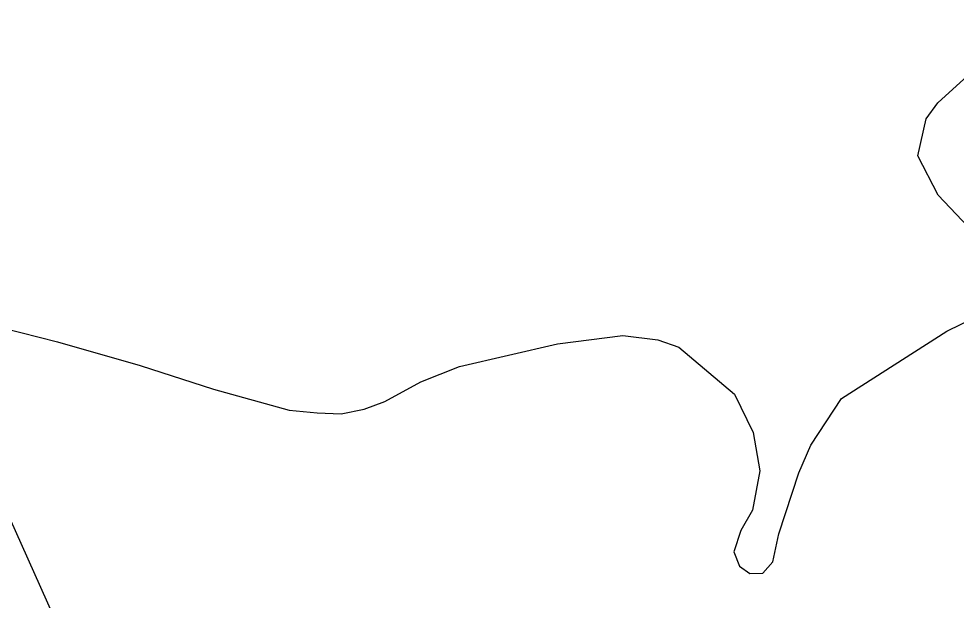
# Model space of a CAD drawing. Header units: millimetres. Extents: x 617751 to 636088, y 68402 to 77988.
# Drawn here: x 623491.7 to 623713.1, y 69891 to 70028.5 of the extents above; entities that cross this region are included whole.
import ezdxf

# ---------------------------------------------------------------- set-up
doc = ezdxf.new("R2010")
doc.units = ezdxf.units.MM
doc.header["$LTSCALE"] = 3
doc.header["$MEASUREMENT"] = 0
doc.layers.add('ALINHAMENTO PREDIAL', color=120, linetype='Continuous')

msp = doc.modelspace()

# ---------------------------------------------------------------- linework, layer by layer
at = {"layer": 'ALINHAMENTO PREDIAL'}
for points in [[(623715.68, 69979.34), (623708.63, 69986.84), (623703.79, 69996.13), (623705.8, 70004.85), (623708.56, 70008.59), (623730.31, 70028.46)], [(623715.68, 69979.34), (623708.63, 69986.84), (623703.79, 69996.13), (623705.8, 70004.85), (623708.56, 70008.59), (623730.31, 70028.46)], [(623715.68, 69979.34), (623708.63, 69986.84), (623703.79, 69996.13), (623705.8, 70004.85), (623708.56, 70008.59), (623730.31, 70028.46)], [(623715.68, 69979.34), (623708.63, 69986.84), (623703.79, 69996.13), (623705.8, 70004.85), (623708.56, 70008.59), (623730.31, 70028.46)], [(623715.68, 69979.34), (623708.63, 69986.84), (623703.79, 69996.13), (623705.8, 70004.85), (623708.56, 70008.59), (623730.31, 70028.46)], [(623715.68, 69979.34), (623708.63, 69986.84), (623703.79, 69996.13), (623705.8, 70004.85), (623708.56, 70008.59), (623730.31, 70028.46)], [(623715.68, 69979.34), (623708.63, 69986.84), (623703.79, 69996.13), (623705.8, 70004.85), (623708.56, 70008.59), (623730.31, 70028.46)], [(623715.68, 69979.34), (623708.63, 69986.84), (623703.79, 69996.13), (623705.8, 70004.85), (623708.56, 70008.59), (623730.31, 70028.46)], [(623474.83, 69958.81), (623500.83, 69952.23), (623520.37, 69946.65), (623537.6, 69941.05), (623555.49, 69936.13), (623562.13, 69935.45), (623567.77, 69935.25), (623573.21, 69936.38), (623578.04, 69938.19), (623586.53, 69942.77), (623595.7, 69946.43), (623618.76, 69951.74), (623634.2, 69953.73), (623642.49, 69952.71), (623647.44, 69950.95), (623660.54, 69939.87), (623664.98, 69930.81), (623666.52, 69921.76), (623664.8, 69912.5), (623662.01, 69907.72), (623660.43, 69902.71), (623661.71, 69899.26), (623664.15, 69897.55), (623667.22, 69897.67), (623669.6, 69900.3), (623670.99, 69906.94), (623675.74, 69921.33), (623678.57, 69927.82), (623685.78, 69938.88), (623710.61, 69954.78), (623717.24, 69958)], [(623474.83, 69958.81), (623500.83, 69952.23), (623520.37, 69946.65), (623537.6, 69941.05), (623555.49, 69936.13), (623562.13, 69935.45), (623567.77, 69935.25), (623573.21, 69936.38), (623578.04, 69938.19), (623586.53, 69942.77), (623595.7, 69946.43), (623618.76, 69951.74), (623634.2, 69953.73), (623642.49, 69952.71), (623647.44, 69950.95), (623660.54, 69939.87), (623664.98, 69930.81), (623666.52, 69921.76), (623664.8, 69912.5), (623662.01, 69907.72), (623660.43, 69902.71), (623661.71, 69899.26), (623664.15, 69897.55), (623667.22, 69897.67), (623669.6, 69900.3), (623670.99, 69906.94), (623675.74, 69921.33), (623678.57, 69927.82), (623685.78, 69938.88), (623710.61, 69954.78), (623717.24, 69958)], [(623474.83, 69958.81), (623500.83, 69952.23), (623520.37, 69946.65), (623537.6, 69941.05), (623555.49, 69936.13), (623562.13, 69935.45), (623567.77, 69935.25), (623573.21, 69936.38), (623578.04, 69938.19), (623586.53, 69942.77), (623595.7, 69946.43), (623618.76, 69951.74), (623634.2, 69953.73), (623642.49, 69952.71), (623647.44, 69950.95), (623660.54, 69939.87), (623664.98, 69930.81), (623666.52, 69921.76), (623664.8, 69912.5), (623662.01, 69907.72), (623660.43, 69902.71), (623661.71, 69899.26), (623664.15, 69897.55), (623667.22, 69897.67), (623669.6, 69900.3), (623670.99, 69906.94), (623675.74, 69921.33), (623678.57, 69927.82), (623685.78, 69938.88), (623710.61, 69954.78), (623717.24, 69958)], [(623474.83, 69958.81), (623500.83, 69952.23), (623520.37, 69946.65), (623537.6, 69941.05), (623555.49, 69936.13), (623562.13, 69935.45), (623567.77, 69935.25), (623573.21, 69936.38), (623578.04, 69938.19), (623586.53, 69942.77), (623595.7, 69946.43), (623618.76, 69951.74), (623634.2, 69953.73), (623642.49, 69952.71), (623647.44, 69950.95), (623660.54, 69939.87), (623664.98, 69930.81), (623666.52, 69921.76), (623664.8, 69912.5), (623662.01, 69907.72), (623660.43, 69902.71), (623661.71, 69899.26), (623664.15, 69897.55), (623667.22, 69897.67), (623669.6, 69900.3), (623670.99, 69906.94), (623675.74, 69921.33), (623678.57, 69927.82), (623685.78, 69938.88), (623710.61, 69954.78), (623717.24, 69958)], [(623474.83, 69958.81), (623500.83, 69952.23), (623520.37, 69946.65), (623537.6, 69941.05), (623555.49, 69936.13), (623562.13, 69935.45), (623567.77, 69935.25), (623573.21, 69936.38), (623578.04, 69938.19), (623586.53, 69942.77), (623595.7, 69946.43), (623618.76, 69951.74), (623634.2, 69953.73), (623642.49, 69952.71), (623647.44, 69950.95), (623660.54, 69939.87), (623664.98, 69930.81), (623666.52, 69921.76), (623664.8, 69912.5), (623662.01, 69907.72), (623660.43, 69902.71), (623661.71, 69899.26), (623664.15, 69897.55), (623667.22, 69897.67), (623669.6, 69900.3), (623670.99, 69906.94), (623675.74, 69921.33), (623678.57, 69927.82), (623685.78, 69938.88), (623710.61, 69954.78), (623717.24, 69958)], [(623474.83, 69958.81), (623500.83, 69952.23), (623520.37, 69946.65), (623537.6, 69941.05), (623555.49, 69936.13), (623562.13, 69935.45), (623567.77, 69935.25), (623573.21, 69936.38), (623578.04, 69938.19), (623586.53, 69942.77), (623595.7, 69946.43), (623618.76, 69951.74), (623634.2, 69953.73), (623642.49, 69952.71), (623647.44, 69950.95), (623660.54, 69939.87), (623664.98, 69930.81), (623666.52, 69921.76), (623664.8, 69912.5), (623662.01, 69907.72), (623660.43, 69902.71), (623661.71, 69899.26), (623664.15, 69897.55), (623667.22, 69897.67), (623669.6, 69900.3), (623670.99, 69906.94), (623675.74, 69921.33), (623678.57, 69927.82), (623685.78, 69938.88), (623710.61, 69954.78), (623717.24, 69958)], [(623474.83, 69958.81), (623500.83, 69952.23), (623520.37, 69946.65), (623537.6, 69941.05), (623555.49, 69936.13), (623562.13, 69935.45), (623567.77, 69935.25), (623573.21, 69936.38), (623578.04, 69938.19), (623586.53, 69942.77), (623595.7, 69946.43), (623618.76, 69951.74), (623634.2, 69953.73), (623642.49, 69952.71), (623647.44, 69950.95), (623660.54, 69939.87), (623664.98, 69930.81), (623666.52, 69921.76), (623664.8, 69912.5), (623662.01, 69907.72), (623660.43, 69902.71), (623661.71, 69899.26), (623664.15, 69897.55), (623667.22, 69897.67), (623669.6, 69900.3), (623670.99, 69906.94), (623675.74, 69921.33), (623678.57, 69927.82), (623685.78, 69938.88), (623710.61, 69954.78), (623717.24, 69958)], [(623474.83, 69958.81), (623500.83, 69952.23), (623520.37, 69946.65), (623537.6, 69941.05), (623555.49, 69936.13), (623562.13, 69935.45), (623567.77, 69935.25), (623573.21, 69936.38), (623578.04, 69938.19), (623586.53, 69942.77), (623595.7, 69946.43), (623618.76, 69951.74), (623634.2, 69953.73), (623642.49, 69952.71), (623647.44, 69950.95), (623660.54, 69939.87), (623664.98, 69930.81), (623666.52, 69921.76), (623664.8, 69912.5), (623662.01, 69907.72), (623660.43, 69902.71), (623661.71, 69899.26), (623664.15, 69897.55), (623667.22, 69897.67), (623669.6, 69900.3), (623670.99, 69906.94), (623675.74, 69921.33), (623678.57, 69927.82), (623685.78, 69938.88), (623710.61, 69954.78), (623717.24, 69958)], [(623504.25, 69877.94), (623486.55, 69917.31)], [(623504.25, 69877.94), (623486.55, 69917.31)], [(623504.25, 69877.94), (623486.55, 69917.31)], [(623504.25, 69877.94), (623486.55, 69917.31)], [(623504.25, 69877.94), (623486.55, 69917.31)], [(623504.25, 69877.94), (623486.55, 69917.31)], [(623504.25, 69877.94), (623486.55, 69917.31)], [(623504.25, 69877.94), (623486.55, 69917.31)]]:
    msp.add_lwpolyline(points, dxfattribs=at)

doc.saveas('drawing.dxf')
